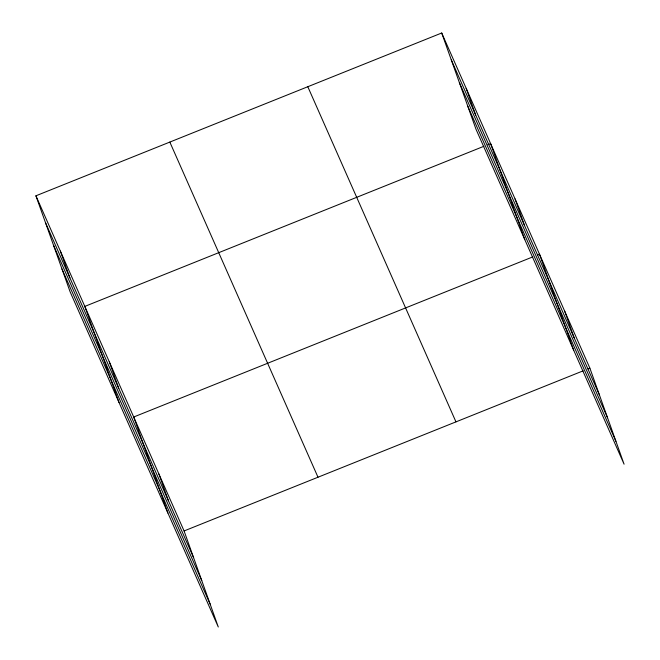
<?xml version="1.0" encoding="UTF-8"?>
<svg xmlns="http://www.w3.org/2000/svg" width="660" height="660" viewBox="0 0 660 660"><rect width="100%" height="100%" fill="white"/><g stroke="black" fill="none" stroke-linecap="round" stroke-linejoin="round"><path stroke-width="0.99" d="M35.92 195.805L184.082 530.953L218.287 627L70.125 291.852L35.92 195.805L441.713 33L589.875 368.148L624.08 464.194L475.918 129.046L441.713 33M483.912 146.281L84.818 306.405L119.014 402.451M487.74 144.746L490.611 143.6L524.807 239.646M532.81 256.88L133.708 417.004L167.912 513.051M537.587 254.966L539.5 254.199L573.705 350.245M184.082 530.953L583.176 370.829M587.961 368.915L589.875 368.148M451.242 59.746L599.395 394.886M459.385 82.615L607.546 417.763M467.775 106.177L615.937 441.326M307.808 86.724L455.961 421.872M169.834 142.082L317.996 477.221M45.449 222.552L193.603 557.692M53.592 245.421L201.745 580.569M61.982 268.983L210.136 604.131M564.688 311.173L574.208 337.912M515.056 198.899L524.576 225.637M466.166 88.3L475.687 115.046M158.895 473.979L168.415 500.717M109.263 361.705L118.783 388.451M60.365 251.105L69.894 277.852"/></g></svg>
